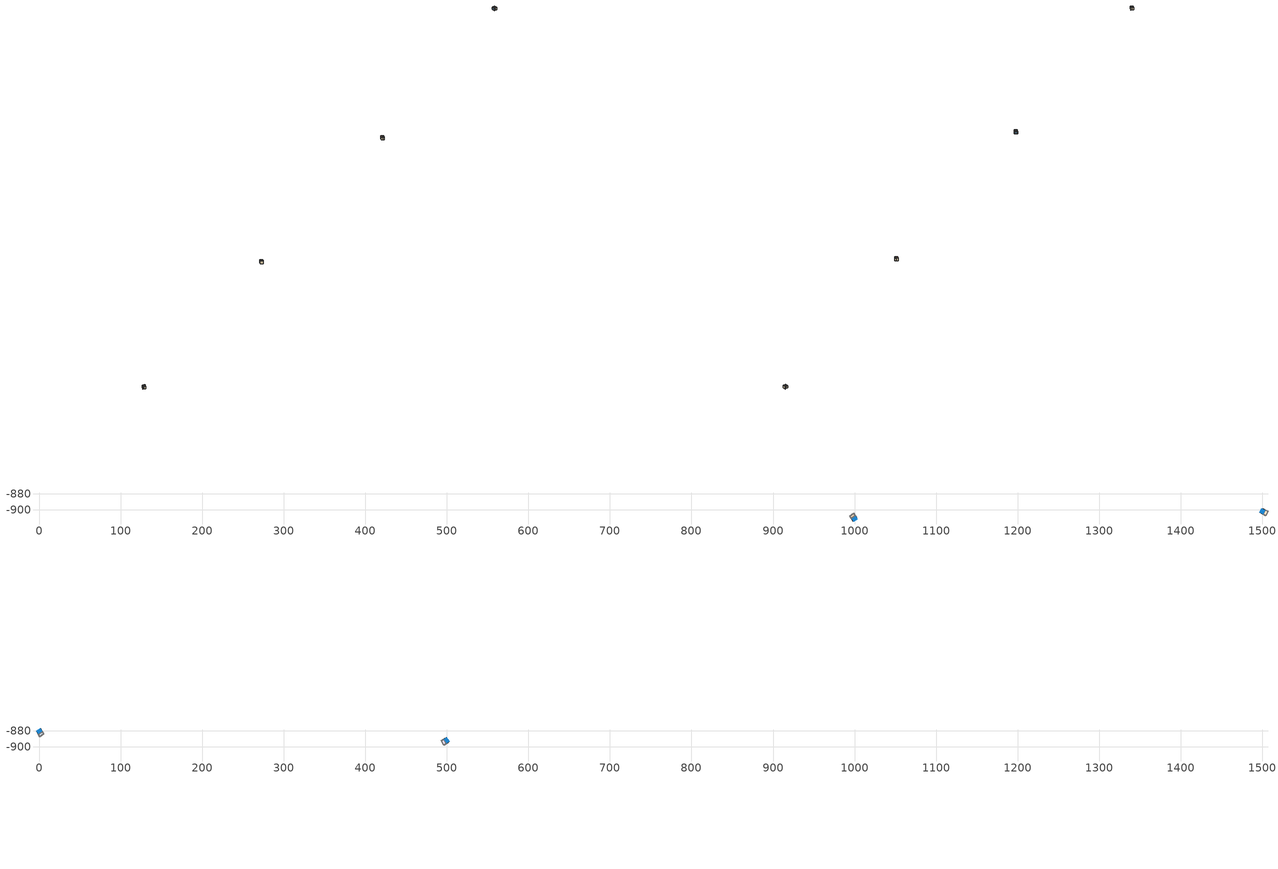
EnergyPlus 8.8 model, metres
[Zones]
2Perim
 floor adiabatic (115mmSandLimeBrick): 997.43,-912.65 995.96,-910.39 1000.99,-907.12 1002.46,-909.39 z0
 wall outside (U0-5): 997.43,-912.65 1002.46,-909.39 z0:5.19
 wall to 2Core (115mmSandLimeBrick): 1000.99,-907.12 995.96,-910.39 z0:5.19
 wall adiabatic (115mmSandLimeBrick): 1002.46,-909.39 1000.99,-907.12 / 995.96,-910.39 997.43,-912.65 z0:5.19
 window (Single): 997.51,-912.6 1002.38,-909.44 z0.85:4.07
 ceiling adiabatic (115mmSandLimeBrick): 997.43,-912.65 1002.46,-909.39 1001.73,-908.25 996.7,-911.52 z5.19
 roof outside (U0-4): 996.7,-911.52 1001.73,-908.25 1000.99,-907.12 995.96,-910.39 z5.19
2Core
 floor adiabatic (115mmSandLimeBrick): 995.96,-910.39 994.11,-907.54 999.14,-904.27 1000.99,-907.12 z0
 wall adiabatic (115mmSandLimeBrick): 1000.99,-907.12 999.14,-904.27 994.11,-907.54 995.96,-910.39 z0:5.19
 ceiling adiabatic (115mmSandLimeBrick): 995.96,-910.39 1000.99,-907.12 1000.07,-905.7 995.04,-908.96 z5.19
 roof outside (U0-4): 995.04,-908.96 1000.07,-905.7 999.14,-904.27 994.11,-907.54 z5.19
3Perim
 floor adiabatic (115mmSandLimeBrick): 1501.39,-898.95 1503.82,-900.12 1501.23,-905.53 1498.79,-904.36 z0
 wall outside (U0-5): 1501.39,-898.95 1498.79,-904.36 z0:5.19
 wall to 3Core (115mmSandLimeBrick): 1501.23,-905.53 1503.82,-900.12 z0:5.19
 wall adiabatic (115mmSandLimeBrick): 1498.79,-904.36 1501.23,-905.53 / 1503.82,-900.12 1501.39,-898.95 z0:5.19
 window (Single): 1501.34,-899.04 1498.84,-904.27 z0.85:4.07
 ceiling adiabatic (115mmSandLimeBrick): 1501.39,-898.95 1498.79,-904.36 1500.01,-904.94 1502.6,-899.53 z5.19
 roof outside (U0-4): 1502.6,-899.53 1500.01,-904.94 1501.23,-905.53 1503.82,-900.12 z5.19
3Core
 floor adiabatic (115mmSandLimeBrick): 1503.82,-900.12 1506.89,-901.58 1504.29,-907 1501.23,-905.53 z0
 wall adiabatic (115mmSandLimeBrick): 1501.23,-905.53 1504.29,-907 1506.89,-901.58 1503.82,-900.12 z0:5.19
 ceiling adiabatic (115mmSandLimeBrick): 1503.82,-900.12 1501.23,-905.53 1502.76,-906.26 1505.35,-900.85 z5.19
 roof outside (U0-4): 1505.35,-900.85 1502.76,-906.26 1504.29,-907 1506.89,-901.58 z5.19
0Perim
 floor adiabatic (115mmSandLimeBrick): 2.57,-878.94 4.04,-881.2 -0.99,-884.47 -2.46,-882.21 z5.19
 wall outside (U0-5): 2.57,-878.94 -2.46,-882.21 z5.19:10.38
 wall to 0Core (115mmSandLimeBrick): -0.99,-884.47 4.04,-881.2 z5.19:10.38
 wall adiabatic (115mmSandLimeBrick): -2.46,-882.21 -0.99,-884.47 / 4.04,-881.2 2.57,-878.94 z5.19:10.38
 window (Single): 2.49,-878.99 -2.38,-882.15 z6.04:9.26
 ceiling adiabatic (115mmSandLimeBrick): 2.57,-878.94 -2.46,-882.21 -1.73,-883.34 3.3,-880.07 z10.38
 roof outside (U0-4): 3.3,-880.07 -1.73,-883.34 -0.99,-884.47 4.04,-881.2 z10.38
0Core
 floor adiabatic (115mmSandLimeBrick): 4.04,-881.2 5.89,-884.05 0.86,-887.32 -0.99,-884.47 z5.19
 wall adiabatic (115mmSandLimeBrick): -0.99,-884.47 0.86,-887.32 5.89,-884.05 4.04,-881.2 z5.19:10.38
 ceiling adiabatic (115mmSandLimeBrick): 4.04,-881.2 -0.99,-884.47 -0.07,-885.89 4.96,-882.63 z10.38
 roof outside (U0-4): 4.96,-882.63 -0.07,-885.89 0.86,-887.32 5.89,-884.05 z10.38
1Perim
 floor adiabatic (115mmSandLimeBrick): 501.55,-894.43 499.29,-895.9 496.02,-890.86 498.28,-889.4 z5.19
 wall outside (U0-5): 501.55,-894.43 498.28,-889.4 z5.19:10.38
 wall to 1Core (115mmSandLimeBrick): 496.02,-890.86 499.29,-895.9 z5.19:10.38
 wall adiabatic (115mmSandLimeBrick): 498.28,-889.4 496.02,-890.86 / 499.29,-895.9 501.55,-894.43 z5.19:10.38
 window (Single): 501.5,-894.35 498.34,-889.48 z6.04:9.26
 ceiling adiabatic (115mmSandLimeBrick): 501.55,-894.43 498.28,-889.4 497.15,-890.13 500.42,-895.16 z10.38
 roof outside (U0-4): 500.42,-895.16 497.15,-890.13 496.02,-890.86 499.29,-895.9 z10.38
1Core
 floor adiabatic (115mmSandLimeBrick): 499.29,-895.9 496.43,-897.75 493.17,-892.72 496.02,-890.86 z5.19
 wall adiabatic (115mmSandLimeBrick): 496.02,-890.86 493.17,-892.72 496.43,-897.75 499.29,-895.9 z5.19:10.38
 ceiling adiabatic (115mmSandLimeBrick): 499.29,-895.9 496.02,-890.86 494.59,-891.79 497.86,-896.82 z10.38
 roof outside (U0-4): 497.86,-896.82 494.59,-891.79 493.17,-892.72 496.43,-897.75 z10.38
[Site:GroundTemperature:BuildingSurface]
14, 14, 14, 14, 14, 14, 14, 14, 14, 14, 14, 14
[Site:GroundReflectance]
0.2, 0.2, 0.2, 0.2, 0.2, 0.2, 0.2, 0.2, 0.2, 0.2, 0.2, 0.2
[Site:GroundReflectance:SnowModifier]
1, 1
[Building]
Building: North Axis {deg}=0; Terrain=Suburbs; Loads Convergence Tolerance Value=.04; Temperature Convergence Tolerance Value {deltaC}=.4; Solar Distribution=MinimalShadowing; Maximum Number of Warmup Days=25
[Construction]
115mmSandLimeBrick: Plaster_0.005_115mmSandLimeBrick, Sand-Lime Brick_0.08_115mmSandLimeBrick, Plaster_0.08_115mmSandLimeBrick
U0-5: XPS Board_0.01_U0-5, General Concrete_0.2_U0-5
U0-4: XPS Board_0.06_U0-4, General Concrete_0.2_U0-4
Single: Generic Clear Glass 6mm_0.006_Single
[Material] Roughness=Rough; Thermal Absorptance=0.9
Name | Thickness {m} | Conductivity {W/m-K} | Density {kg/m3} | Specific Heat {J/kg-K} | Solar Absorptance | Visible Absorptance
Plaster_0.005_115mmSandLimeBrick | 0.005 | 1 | 2000 | 1130 | 0.6 | 0.6
Sand-Lime Brick_0.08_115mmSandLimeBrick | 0.08 | 0.56 | 1200 | 1000 | 0.6 | 0.6
Plaster_0.08_115mmSandLimeBrick | 0.08 | 1 | 2000 | 1130 | 0.6 | 0.6
XPS Board_0.01_U0-5 | 0.01 | 0.034 | 35 | 1400 | 0.6 | 0.6
General Concrete_0.2_U0-5; General Concrete_0.2_U0-4 | 0.2 | 2 | 2400 | 950 | 0.7 | 0.7
XPS Board_0.06_U0-4 | 0.06 | 0.034 | 35 | 1400 | 0.6 | 0.6
[WindowMaterial:Glazing]
Generic Clear Glass 6mm_0.006_Single: Optical Data Type=SpectralAverage; Window Glass Spectral Data Set=SpectralAverage; Thickness {m}=0.006; Solar Transmittance at Normal Incidence=0.68; Front Side Solar Reflectance at Normal Incidence=0.09; Back Side Solar Reflectance at Normal Incidence=0.1; Visible Transmittance at Normal Incidence=0.81; Front Side Visible Reflectance at Normal Incidence=0.11; Back Side Visible Reflectance at Normal Incidence=0.12; Infrared Transmittance at Normal Incidence=0; Front Side Infrared Hemispherical Emissivity=0.2; Back Side Infrared Hemispherical Emissivity=0.2; Conductivity {W/m-K}=0.9; Dirt Correction Factor for Solar and Visible Transmittance=1
[EnergyManagementSystem:Sensor]
Name | Output:Variable or Output:Meter Index Key | Output:Variable or Output:Meter
OutdoorTemp | Environment | Site Outdoor Air Drybulb Temperature
OutdoorRelHumid | Environment | Site Outdoor Air Relative Humidity
USRNATVENT_0Perim; USRNATVENT_1Perim; USRNATVENT_2Perim; USRNATVENT_3Perim | AllOff | Schedule Value
[Zone] Type=1; Multiplier=1; Zone Inside Convection Algorithm=TARP; Zone Outside Convection Algorithm=DOE-2
Name | Volume {m3} | Floor Area {m2}
0Perim; 1Perim; 2Perim; 3Perim | 83.9711 | 16.1788
0Core; 1Core; 2Core; 3Core | 105.924 | 20.4086
[People] Number of People Schedule=60HrWk; Number of People Calculation Method=People/Area; People per Zone Floor Area {person/m2}=0.25; Fraction Radiant=0.3; Sensible Heat Fraction=AUTOCALCULATE; Carbon Dioxide Generation Rate {m3/s-W}=3.82e-08; Enable ASHRAE 55 Comfort Warnings=No; Mean Radiant Temperature Calculation Type=ZoneAveraged; Clothing Insulation Calculation Method=DynamicClothingModelASHRAE55; Thermal Comfort Model 1 Type=AdaptiveASH55
Name | Zone or ZoneList | Activity Level Schedule | Work Efficiency Schedule | Air Velocity Schedule
People 0Perim | 0Perim | 0PerimPeopleActivity | 0PerimWorkEfficiency | 0PerimAirVelocity
People 0Core | 0Core | 0CorePeopleActivity | 0CoreWorkEfficiency | 0CoreAirVelocity
People 1Perim | 1Perim | 1PerimPeopleActivity | 1PerimWorkEfficiency | 1PerimAirVelocity
People 1Core | 1Core | 1CorePeopleActivity | 1CoreWorkEfficiency | 1CoreAirVelocity
People 2Perim | 2Perim | 2PerimPeopleActivity | 2PerimWorkEfficiency | 2PerimAirVelocity
People 2Core | 2Core | 2CorePeopleActivity | 2CoreWorkEfficiency | 2CoreAirVelocity
People 3Perim | 3Perim | 3PerimPeopleActivity | 3PerimWorkEfficiency | 3PerimAirVelocity
People 3Core | 3Core | 3CorePeopleActivity | 3CoreWorkEfficiency | 3CoreAirVelocity
[ElectricEquipment] Schedule=60HrWk; Design Level Calculation Method=Watts/Area; Watts per Zone Floor Area {W/m2}=25; Fraction Latent=0; Fraction Radiant=.2; Fraction Lost=0
Name | Zone or ZoneList
0Perim Equipment 1 | 0Perim
0Core Equipment 1 | 0Core
1Perim Equipment 1 | 1Perim
1Core Equipment 1 | 1Core
2Perim Equipment 1 | 2Perim
2Core Equipment 1 | 2Core
3Perim Equipment 1 | 3Perim
3Core Equipment 1 | 3Core
[Lights] Schedule=60HrWk; Design Level Calculation Method=Watts/Area; Watts per Zone Floor Area {W/m2}=15; Return Air Fraction=0; Fraction Radiant=.42; Fraction Visible=.18; Fraction Replaceable=1
Name | Zone or ZoneList
0Perim General lighting | 0Perim
0Core General lighting | 0Core
1Perim General lighting | 1Perim
1Core General lighting | 1Core
2Perim General lighting | 2Perim
2Core General lighting | 2Core
3Perim General lighting | 3Perim
3Core General lighting | 3Core
[Daylighting:Controls] Daylighting Method=SplitFlux; Lighting Control Type=Continuous; Minimum Input Power Fraction for Continuous or ContinuousOff Dimming Control=0.1; Minimum Light Output Fraction for Continuous or ContinuousOff Dimming Control=0.1; Number of Stepped Control Steps=3; Probability Lighting will be Reset When Needed in Manual Stepped Control=1; Glare Calculation Azimuth Angle of View Direction Clockwise from Zone y-Axis {deg}=0; Maximum Allowable Discomfort Glare Index=22; Fraction of Zone Controlled by Reference Point 1=1; Illuminance Setpoint at Reference Point 1 {lux}=500
Name | Zone | Glare Calculation Daylighting Reference Point | Daylighting Reference Point 1
0Perim_DaylCtrl | 0Perim | 0Perim_DaylRefPt1 | 0Perim_DaylRefPt1
0Core_DaylCtrl | 0Core | 0Core_DaylRefPt1 | 0Core_DaylRefPt1
1Perim_DaylCtrl | 1Perim | 1Perim_DaylRefPt1 | 1Perim_DaylRefPt1
1Core_DaylCtrl | 1Core | 1Core_DaylRefPt1 | 1Core_DaylRefPt1
2Perim_DaylCtrl | 2Perim | 2Perim_DaylRefPt1 | 2Perim_DaylRefPt1
2Core_DaylCtrl | 2Core | 2Core_DaylRefPt1 | 2Core_DaylRefPt1
3Perim_DaylCtrl | 3Perim | 3Perim_DaylRefPt1 | 3Perim_DaylRefPt1
3Core_DaylCtrl | 3Core | 3Core_DaylRefPt1 | 3Core_DaylRefPt1
[ZoneControl:Thermostat]
Name | Zone or ZoneList | Control Type Schedule | Control 1
0Perim Thermostat | 0Perim | 0PerimZoneControlTypeSched | Dual Setpoint - Zone 0Perim
0Core Thermostat | 0Core | 0CoreZoneControlTypeSched | Dual Setpoint - Zone 0Core
1Perim Thermostat | 1Perim | 1PerimZoneControlTypeSched | Dual Setpoint - Zone 1Perim
1Core Thermostat | 1Core | 1CoreZoneControlTypeSched | Dual Setpoint - Zone 1Core
2Perim Thermostat | 2Perim | 2PerimZoneControlTypeSched | Dual Setpoint - Zone 2Perim
2Core Thermostat | 2Core | 2CoreZoneControlTypeSched | Dual Setpoint - Zone 2Core
3Perim Thermostat | 3Perim | 3PerimZoneControlTypeSched | Dual Setpoint - Zone 3Perim
3Core Thermostat | 3Core | 3CoreZoneControlTypeSched | Dual Setpoint - Zone 3Core
[ThermostatSetpoint:DualSetpoint]
Name | Heating Setpoint Temperature Schedule | Cooling Setpoint Temperature Schedule
Dual Setpoint - Zone 0Perim | 0PerimHeating_SP_Sch | 0PerimCooling_SP_Sch
Dual Setpoint - Zone 0Core | 0CoreHeating_SP_Sch | 0CoreCooling_SP_Sch
Dual Setpoint - Zone 1Perim | 1PerimHeating_SP_Sch | 1PerimCooling_SP_Sch
Dual Setpoint - Zone 1Core | 1CoreHeating_SP_Sch | 1CoreCooling_SP_Sch
Dual Setpoint - Zone 2Perim | 2PerimHeating_SP_Sch | 2PerimCooling_SP_Sch
Dual Setpoint - Zone 2Core | 2CoreHeating_SP_Sch | 2CoreCooling_SP_Sch
Dual Setpoint - Zone 3Perim | 3PerimHeating_SP_Sch | 3PerimCooling_SP_Sch
Dual Setpoint - Zone 3Core | 3CoreHeating_SP_Sch | 3CoreCooling_SP_Sch
[Zone equipment]
0Perim: 0Perim Ideal Loads Air
0Core: 0Core Ideal Loads Air
1Perim: 1Perim Ideal Loads Air
1Core: 1Core Ideal Loads Air
2Perim: 2Perim Ideal Loads Air
2Core: 2Core Ideal Loads Air
3Perim: 3Perim Ideal Loads Air
3Core: 3Core Ideal Loads Air
[ZoneHVAC:IdealLoadsAirSystem] Maximum Heating Supply Air Temperature {C}=30; Minimum Cooling Supply Air Temperature {C}=18; Maximum Heating Supply Air Humidity Ratio {kgWater/kgDryAir}=0.01; Minimum Cooling Supply Air Humidity Ratio {kgWater/kgDryAir}=0.008; Heating Limit=NoLimit; Maximum Heating Air Flow Rate {m3/s}=100; Cooling Limit=NoLimit; Maximum Cooling Air Flow Rate {m3/s}=100; Heating Availability Schedule=AllOn; Cooling Availability Schedule=AllOn; Dehumidification Control Type=None; Humidification Control Type=None; Demand Controlled Ventilation Type=OccupancySchedule; Outdoor Air Economizer Type=NoEconomizer; Heat Recovery Type=None; Sensible Heat Recovery Effectiveness=0.7; Latent Heat Recovery Effectiveness=0.65
Name | Design Specification Outdoor Air Object
0Perim Ideal Loads Air | 0PerimMinFreshAir
0Core Ideal Loads Air | 0CoreMinFreshAir
1Perim Ideal Loads Air | 1PerimMinFreshAir
1Core Ideal Loads Air | 1CoreMinFreshAir
2Perim Ideal Loads Air | 2PerimMinFreshAir
2Core Ideal Loads Air | 2CoreMinFreshAir
3Perim Ideal Loads Air | 3PerimMinFreshAir
3Core Ideal Loads Air | 3CoreMinFreshAir
[DesignSpecification:OutdoorAir] Outdoor Air Method=Sum; Outdoor Air Flow per Person {m3/s-person}=0.001; Outdoor Air Flow per Zone Floor Area {m3/s-m2}=0.001; Outdoor Air Schedule=60HrWk
0PerimMinFreshAir; 0CoreMinFreshAir; 1PerimMinFreshAir; 1CoreMinFreshAir; 2PerimMinFreshAir; 2CoreMinFreshAir; 3PerimMinFreshAir; 3CoreMinFreshAir
[ZoneVentilation:DesignFlowRate] Schedule=AllOn; Design Flow Rate Calculation Method=AirChanges/Hour; Air Changes per Hour {1/hr}=0; Ventilation Type=NATURAL; Fan Pressure Rise {Pa}=0; Fan Total Efficiency=1; Constant Term Coefficient=1; Temperature Term Coefficient=0; Velocity Term Coefficient=0; Velocity Squared Term Coefficient=0; Minimum Indoor Temperature {C}=18; Delta Temperature {deltaC}=1; Maximum Wind Speed {m/s}=40
Name | Zone or ZoneList
0Perim ScheduledVent | 0Perim
1Perim ScheduledVent | 1Perim
2Perim ScheduledVent | 2Perim
3Perim ScheduledVent | 3Perim
[EnergyManagementSystem:Actuator] Actuated Component Type=Schedule:Constant; Actuated Component Control Type=Schedule Value
Name | Actuated Component Unique
NATVENT_AVAIL_SCHED_ACTUATOR_0Perim | NATVENT_AVAIL_SCHED_0Perim
NATVENT_AVAIL_SCHED_ACTUATOR_1Perim | NATVENT_AVAIL_SCHED_1Perim
NATVENT_AVAIL_SCHED_ACTUATOR_2Perim | NATVENT_AVAIL_SCHED_2Perim
NATVENT_AVAIL_SCHED_ACTUATOR_3Perim | NATVENT_AVAIL_SCHED_3Perim
[EnergyManagementSystem:ProgramCallingManager]
My 0Perim_Setpoint_Schedule_Calculator_Example: BeginTimestepBeforePredictor; 0Perim_ErlEnforceBinary
My 1Perim_Setpoint_Schedule_Calculator_Example: BeginTimestepBeforePredictor; 1Perim_ErlEnforceBinary
My 2Perim_Setpoint_Schedule_Calculator_Example: BeginTimestepBeforePredictor; 2Perim_ErlEnforceBinary
My 3Perim_Setpoint_Schedule_Calculator_Example: BeginTimestepBeforePredictor; 3Perim_ErlEnforceBinary
[EnergyManagementSystem:Program]
0Perim_ErlEnforceBinary: IF (USRNATVENT_0Perim > 0); Set NATVENT_AVAIL_SCHED_ACTUATOR_0Perim = 1; ELSE; Set NATVENT_AVAIL_SCHED_ACTUATOR_0Perim = 0; ENDIF
1Perim_ErlEnforceBinary: IF (USRNATVENT_1Perim > 0); Set NATVENT_AVAIL_SCHED_ACTUATOR_1Perim = 1; ELSE; Set NATVENT_AVAIL_SCHED_ACTUATOR_1Perim = 0; ENDIF
2Perim_ErlEnforceBinary: IF (USRNATVENT_2Perim > 0); Set NATVENT_AVAIL_SCHED_ACTUATOR_2Perim = 1; ELSE; Set NATVENT_AVAIL_SCHED_ACTUATOR_2Perim = 0; ENDIF
3Perim_ErlEnforceBinary: IF (USRNATVENT_3Perim > 0); Set NATVENT_AVAIL_SCHED_ACTUATOR_3Perim = 1; ELSE; Set NATVENT_AVAIL_SCHED_ACTUATOR_3Perim = 0; ENDIF
[ZoneVentilation:WindandStackOpenArea] Opening Area {m2}=14.9478; Opening Effectiveness=0; Effective Angle {deg}=0; Height Difference {m}=0.805374; Discharge Coefficient for Opening=0.6; Minimum Indoor Temperature {C}=26; Maximum Indoor Temperature {C}=100; Delta Temperature {deltaC}=1; Minimum Outdoor Temperature {C}=22; Maximum Outdoor Temperature {C}=26; Maximum Wind Speed {m/s}=40
Name | Zone | Opening Area Fraction Schedule
0PerimNatVent_Buoy | 0Perim | NATVENT_AVAIL_SCHED_0Perim
1PerimNatVent_Buoy | 1Perim | NATVENT_AVAIL_SCHED_1Perim
2PerimNatVent_Buoy | 2Perim | NATVENT_AVAIL_SCHED_2Perim
3PerimNatVent_Buoy | 3Perim | NATVENT_AVAIL_SCHED_3Perim
[ZoneInfiltration:DesignFlowRate] Schedule=On; Design Flow Rate Calculation Method=AirChanges/Hour; Air Changes per Hour {1/hr}=2; Constant Term Coefficient=1; Temperature Term Coefficient=0; Velocity Term Coefficient=0; Velocity Squared Term Coefficient=0
Name | Zone or ZoneList
0PerimInfiltration | 0Perim
1PerimInfiltration | 1Perim
2PerimInfiltration | 2Perim
3PerimInfiltration | 3Perim
[WaterUse:Equipment] Peak Flow Rate {m3/s}=0
Name | Flow Rate Fraction Schedule | Target Temperature Schedule | Hot Water Supply Temperature Schedule | Cold Water Supply Temperature Schedule
DHW 0Perim | equipOffice | DHW Supply Temperature 0Perim | DHW Supply Temperature 0Perim | DHW Mains Temperature 0Perim
DHW 0Core | 60HrWk | DHW Supply Temperature 0Core | DHW Supply Temperature 0Core | DHW Mains Temperature 0Core
DHW 1Perim | equipOffice | DHW Supply Temperature 1Perim | DHW Supply Temperature 1Perim | DHW Mains Temperature 1Perim
DHW 1Core | 60HrWk | DHW Supply Temperature 1Core | DHW Supply Temperature 1Core | DHW Mains Temperature 1Core
DHW 2Perim | equipOffice | DHW Supply Temperature 2Perim | DHW Supply Temperature 2Perim | DHW Mains Temperature 2Perim
DHW 2Core | 60HrWk | DHW Supply Temperature 2Core | DHW Supply Temperature 2Core | DHW Mains Temperature 2Core
DHW 3Perim | equipOffice | DHW Supply Temperature 3Perim | DHW Supply Temperature 3Perim | DHW Mains Temperature 3Perim
DHW 3Core | 60HrWk | DHW Supply Temperature 3Core | DHW Supply Temperature 3Core | DHW Mains Temperature 3Core
[Schedule:Constant]
On: On/Off, 1
0PerimPeopleActivity; 0CorePeopleActivity; 1PerimPeopleActivity; 1CorePeopleActivity; 2PerimPeopleActivity; 2CorePeopleActivity; 3PerimPeopleActivity; 3CorePeopleActivity: Any Number, 125.28
0PerimAirVelocity; 0CoreAirVelocity; 1PerimAirVelocity; 1CoreAirVelocity; 2PerimAirVelocity; 2CoreAirVelocity; 3PerimAirVelocity; 3CoreAirVelocity: Any Number, 0.2
0PerimWorkEfficiency; 0CoreWorkEfficiency; 1PerimWorkEfficiency; 1CoreWorkEfficiency; 2PerimWorkEfficiency; 2CoreWorkEfficiency; 3PerimWorkEfficiency; 3CoreWorkEfficiency: Any Number, 0
0PerimHeating_SP_Sch; 0PerimCooling_SP_Sch; 0CoreHeating_SP_Sch; 0CoreCooling_SP_Sch; 1PerimHeating_SP_Sch; 1PerimCooling_SP_Sch; 1CoreHeating_SP_Sch; 1CoreCooling_SP_Sch; 2PerimHeating_SP_Sch; 2PerimCooling_SP_Sch; 2CoreHeating_SP_Sch; 2CoreCooling_SP_Sch; 3PerimHeating_SP_Sch; 3PerimCooling_SP_Sch; 3CoreHeating_SP_Sch; 3CoreCooling_SP_Sch: Temperature, 26
0PerimZoneControlTypeSched; 0CoreZoneControlTypeSched; 1PerimZoneControlTypeSched; 1CoreZoneControlTypeSched; 2PerimZoneControlTypeSched; 2CoreZoneControlTypeSched; 3PerimZoneControlTypeSched; 3CoreZoneControlTypeSched: Any Number, 4
NATVENT_AVAIL_SCHED_0Perim; NATVENT_AVAIL_SCHED_1Perim; NATVENT_AVAIL_SCHED_2Perim; NATVENT_AVAIL_SCHED_3Perim: Fraction, 1
DHW Supply Temperature 0Perim; DHW Supply Temperature 0Core; DHW Supply Temperature 1Perim; DHW Supply Temperature 1Core; DHW Supply Temperature 2Perim; DHW Supply Temperature 2Core; DHW Supply Temperature 3Perim; DHW Supply Temperature 3Core: Temperature, 65
DHW Mains Temperature 0Perim; DHW Mains Temperature 0Core; DHW Mains Temperature 1Perim; DHW Mains Temperature 1Core; DHW Mains Temperature 2Perim; DHW Mains Temperature 2Core; DHW Mains Temperature 3Perim; DHW Mains Temperature 3Core: Temperature, 10
[Schedule:Year]
60HrWk: 60HrWk, 1, 1, 12, 31
AllOn: AllOn, 1, 1, 12, 31
equipOffice: equipOffice, 1, 1, 12, 31
AllOff: AllOff, 1, 1, 12, 31
[Schedule:Week:Daily]
60HrWk: 60HrWkDay, 60HrWkDay, 60HrWkDay, 60HrWkDay, 60HrWkDay, 60HrWkDay, 60HrWkDay, 60HrWkDay, 60HrWkDay, 60HrWkDay, 60HrWkDay, 60HrWkDay
AllOn: AllOn, AllOn, AllOn, AllOn, AllOn, AllOn, AllOn, AllOn, AllOn, AllOn, AllOn, AllOn
equipOffice: equipOfficeWeekEnd, equipOffice, equipOffice, equipOffice, equipOffice, equipOffice, equipOfficeWeekEnd, equipOfficeWeekEnd, equipOffice, equipOffice, equipOffice, equipOffice
AllOff: AllOff, AllOff, AllOff, AllOff, AllOff, AllOff, AllOff, AllOff, AllOff, AllOff, AllOff, AllOff
[Schedule:Day:Hourly]
60HrWkDay: 0.2, 0.2, 0.2, 0.2, 0.2, 0.2, 0.2, 0.4, 0.8, 0.8, 1, 1, 0.8, 1, 1, 1, 0.8, 0.4, 0.2, 0.2, 0.2, 0.2, 0.2, 0.2
AllOn: 1, 1, 1, 1, 1, 1, 1, 1, 1, 1, 1, 1, 1, 1, 1, 1, 1, 1, 1, 1, 1, 1, 1, 1
equipOffice; equipOfficeWeekEnd: 0.1, 0.1, 0.1, 0.1, 0.1, 0.1, 0.1, 0.2, 0.4, 0.6, 0.8, 0.8, 0.4, 0.6, 0.8, 0.8, 0.4, 0.2, 0.1, 0.1, 0.1, 0.1, 0.1, 0.1
AllOff: 0, 0, 0, 0, 0, 0, 0, 0, 0, 0, 0, 0, 0, 0, 0, 0, 0, 0, 0, 0, 0, 0, 0, 0
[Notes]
----  This file was generated with Archsim v.4.0.2.17
-------------------------ERL SENSORS--------------------------
115mmSandLimeBrick GasType: Partition
